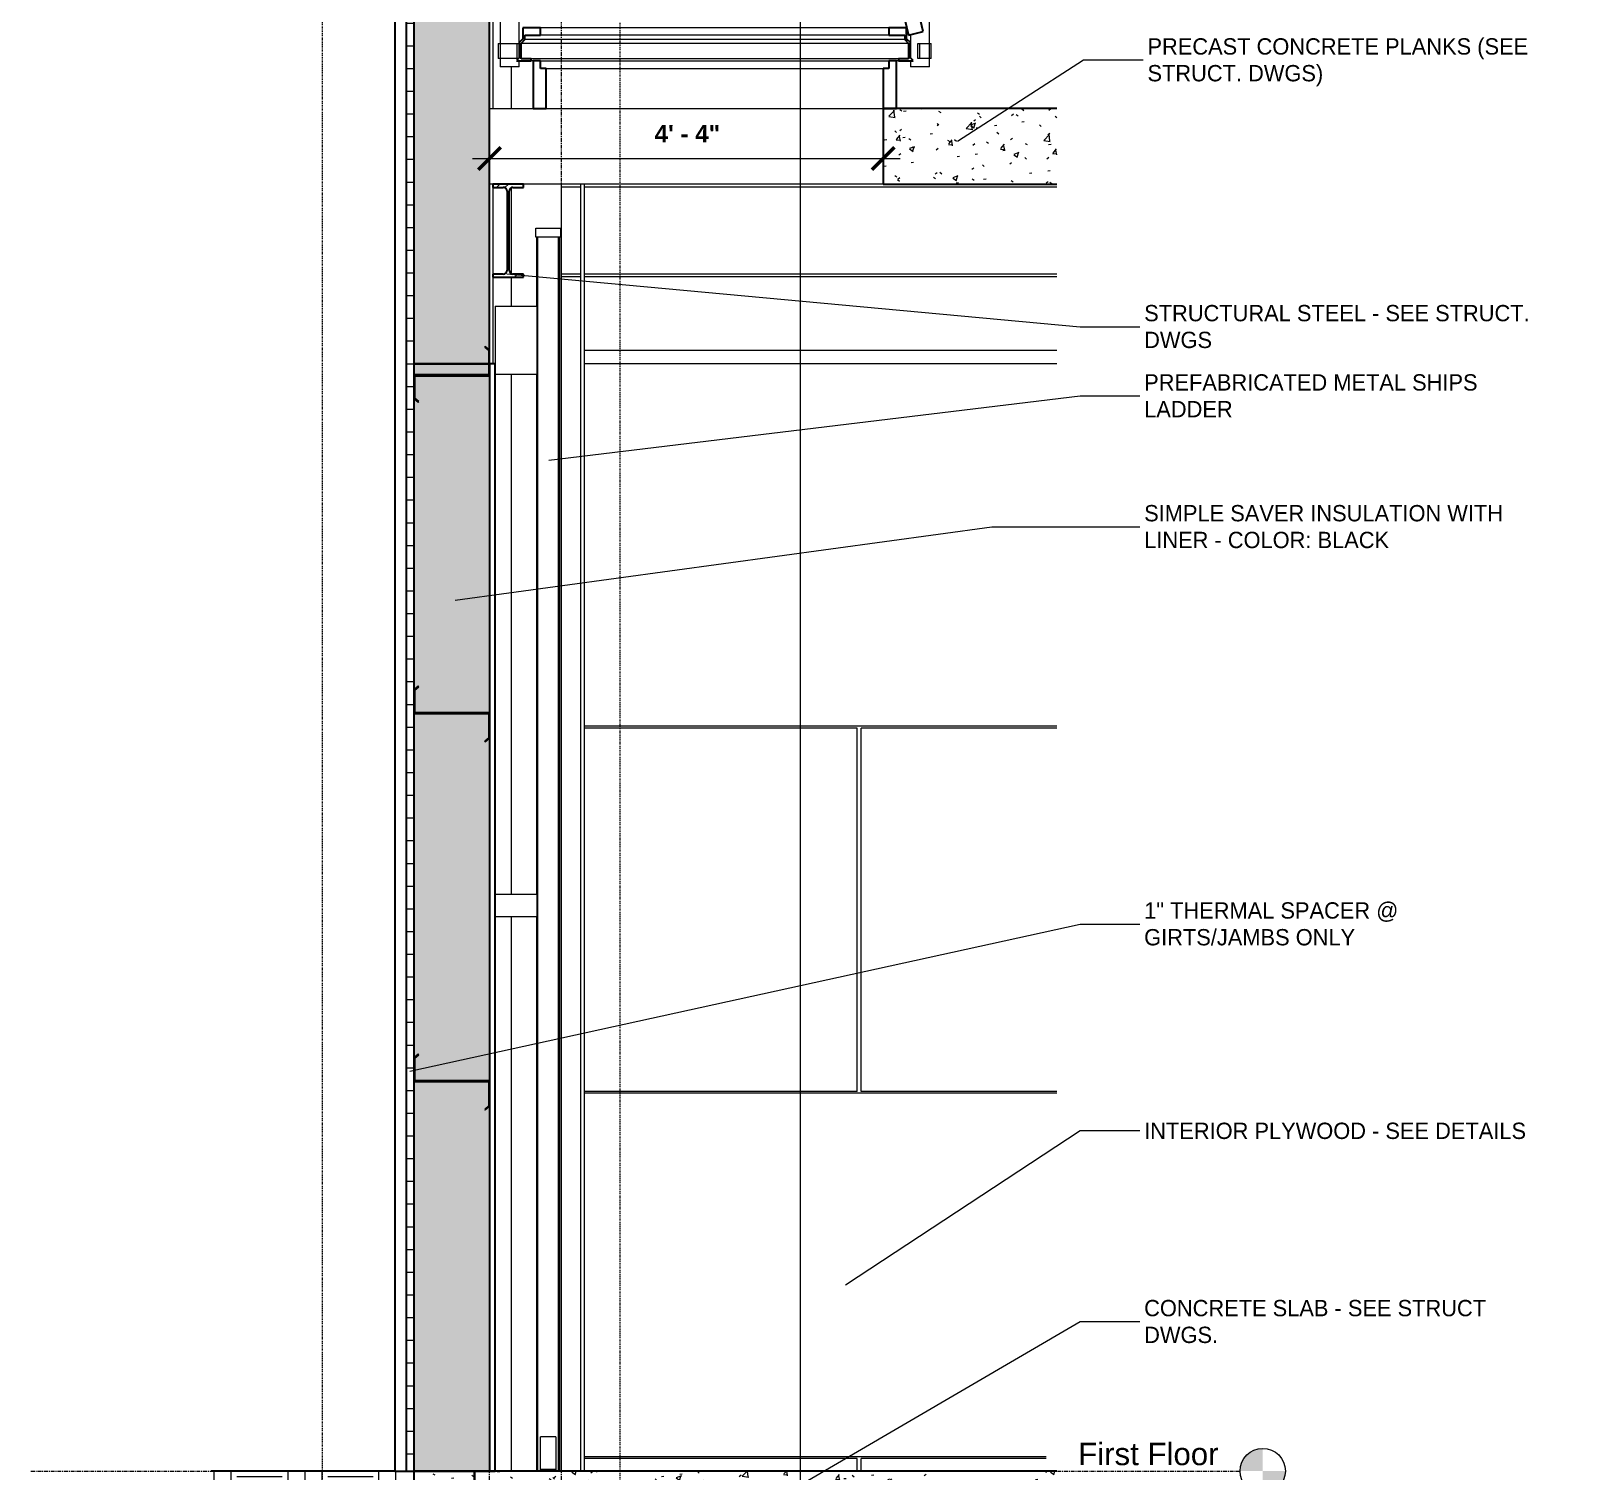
# Model space of a CAD drawing. Header units: inches. Extents: x 22688 to 23652, y -99 to 513.
# Drawn here: x 23446.7 to 23651.1, y 0 to 190.2 of the extents above; entities that cross this region are included whole.
import ezdxf

# ---------------------------------------------------------------- set-up
doc = ezdxf.new("R2010")
doc.units = ezdxf.units.IN
doc.header["$MEASUREMENT"] = 0
doc.linetypes.add('Dash Dot 3_16_', pattern=[0.3125, 0.1875, -0.0625, 0, -0.0625])
doc.linetypes.add('Grid Line 1_2_', pattern=[0.875, 0.5, -0.125, 0.125, -0.125])
for name, color, linetype, lineweight in [('A-ANNO-DIMS', 211, 'Continuous', 9), ('A-ANNO-DIMS-24', 211, 'Continuous', 9), ('A-ANNO-IDEN', 131, 'Continuous', 9), ('A-ANNO-SYMB', 150, 'Continuous', 9), ('A-FLOR', 192, 'Continuous', 30), ('A-FLOR-LEVL', 51, 'Continuous', 9), ('A-FLOR-MCUT', 51, 'Continuous', 18), ('A-FLOR-PATT', 8, 'Continuous', 70), ('A-GLAZ', 151, 'Continuous', 30), ('A-ROOF', 132, 'Continuous', 30), ('A-ROOF-PATT', 132, 'Continuous', 70), ('A-WALL', 113, 'Continuous', 30), ('A-WALL-PATT', 111, 'Continuous', 30), ('C-TOPO', 7, 'Continuous', 30), ('E-POWR-CNDT', 130, 'Continuous', 30), ('G-ANNO-SYMB', 111, 'Continuous', 9), ('L-SITE-WALL', 31, 'Continuous', 30), ('Q-SPCQ', 91, 'Continuous', 30), ('S-BEAM', 12, 'Continuous', 30), ('S-COLS', 52, 'Continuous', 30), ('S-FNDN', 32, 'Continuous', 30), ('S-GRID', 1, 'Continuous', 9)]:
    doc.layers.add(name, color=color, linetype=linetype, lineweight=lineweight)
doc.styles.add('Arial', font='arial.ttf', dxfattribs={"height": 2.950599})
doc.styles.add('Arial_B', font='arialbd.ttf', dxfattribs={"height": 2.283201})
doc.styles.add('Century Gothic', font='GOTHIC.TTF', dxfattribs={"height": 2.155668})
doc.dimstyles.new('OD_Dimension_-_1_16__Tol_', dxfattribs={"dimscale": 12, "dimtxt": 2.25, "dimasz": 0.25, "dimexe": 0.1875, "dimexo": 0.125, "dimgap": 0.125, "dimtad": 1, "dimdec": 4, "dimrnd": 0.0625, "dimzin": 1, "dimdsep": 46, "dimlunit": 4, "dimtxsty": 'Arial_B', "dimblk1": 'OBLIQUE', "dimblk2": 'OBLIQUE', "dimsah": 1, "dimcen": 0.09, "dimdle": 0.1875, "dimazin": 0, "dimtfac": 1, "dimtdec": 4, "dimtix": 1, "dimtmove": 0, "dimatfit": 3, "dimfxl": 1, "dimtvp": 1, "dimtfill": 1, "dimfrac": 2, "dimtolj": 1, "dimtzin": 0, "dimlwd": 13, "dimlwe": 13, "dimarcsym": 2})
pattern_1 = [(50, (22063.858, 65.275), (6.885997, -0.602097), [0.72, -7.92]), (355, (22063.858, 65.275), (-1.331756, 7.220547), [0.576, -6.336]), (100.451, (22064.432, 65.225), (5.55363, 6.61819), [0.612, -6.731]), (46.184, (22063.858, 67.195), (10.24564, -1.588925), [1.08, -11.88]), (96.636, (22064.712, 67.063), (8.97244, 9.35152), [0.918, -10.096]), (351.184, (22063.858, 67.195), (8.9732, 9.35123), [0.864, -9.504]), (21, (22064.818, 66.715), (5.730726, -3.865003), [0.72, -7.92]), (326, (22064.818, 66.715), (2.33581, 6.96088), [0.576, -6.336]), (71.451, (22065.296, 66.393), (8.065876, 3.095948), [0.612, -6.731]), (37.5, (22063.858, 65.275), (0.116866, 3.1954784), [0.317, -5.942, 0.317, -6.115, -6.36]), (37.5, (22063.858, 65.275), (0.116866, 3.1954784), [-12.691, 0.317, -6.043]), (7.5, (22063.858, 65.275), (2.52543, 3.786025), [0.317, -3.35, 0.317, -5.798, -2.424]), (7.5, (22063.858, 65.275), (2.52543, 3.786025), [-9.782, 0.317, -2.107]), (327.5, (22061.717, 65.275), (5.1243685, -0.2161763), [0.317, -2.083, 0.317, -7.171, -9.936]), (327.5, (22061.717, 65.275), (5.1243685, -0.2161763), [-9.888, 0.317, -9.619]), (317.5, (22060.757, 65.275), (5.598326, 0.96141), [0.317, -2.803, 0.317, -4.656, -7.056]), (317.5, (22060.757, 65.275), (5.598326, 0.96141), [-8.093, 0.317, -6.739])]
pattern_2 = [(0, (22063.858, 65.275), (0, 3), []), (90, (22063.858, 65.275), (-3, 2e-16), [])]
pattern_3 = [(161.57, (22063.978, 65.395), (-0.960383694, -0.00039918), [0, -6.83, 0.758, 0]), (18.43, (22063.738, 65.395), (-0.960383694, 0.00039918), [0, -6.83, 0.758, 0]), (108.43, (22063.978, 65.395), (0.47951018, -2.4005264), [2.276, -5.312]), (71.57, (22063.738, 65.395), (0.47951018, 2.4005264), [2.276, -5.312])]
pattern_4 = [(45, (22063.858, 65.275), (-2.375879, 2.375879), []), (45, (22063.858, 68.875), (-2.375879, 2.375879), [])]

# ---------------------------------------------------------------- blocks, each defined once
blk = doc.blocks.new('Struct_Xcel_Sports Complex_rvt-4-Wall Section - Fieldhouse - North Wall _ Mezzanine')
at = {"layer": 'A-FLOR-PATT', "lineweight": 9}
h = blk.add_hatch(dxfattribs=at)
h.set_pattern_fill('FP_28', color=253, style=0, pattern_type=2)
h.set_pattern_definition(pattern_1)
h.paths.add_polyline_path([(21139.42, -6), (21209.26, -6), (21209.26, 0), (21132.3, 0), (21132.3, -6)], flags=0)
at = {"layer": 'A-WALL-PATT', "lineweight": 9}
h = blk.add_hatch(dxfattribs=at)
h.set_pattern_fill('FP_28', color=253, style=0, pattern_type=2)
h.set_pattern_definition(pattern_1)
h.paths.add_polyline_path([(21132.3, -36), (21132.3, 0), (21124.3, 0), (21124.3, -36)], flags=0)
at = {"layer": 'S-FNDN', "lineweight": 9}
h = blk.add_hatch(dxfattribs=at)
h.set_pattern_fill('FP_28', color=253, style=0, pattern_type=2)
h.set_pattern_definition(pattern_1)
h.paths.add_polyline_path([(21153.39, -60), (21198.05, -60), (21198.05, -36), (21097.52, -36), (21097.52, -60)], flags=0)
at = {"layer": 'A-FLOR', "color": 7}
for p, q in [((21209.26, 0), (21132.3, 0)), ((21132.3, -6), (21209.26, -6))]:
    blk.add_line(p, q, dxfattribs=at)
at = {"layer": 'A-FLOR-MCUT', "color": 7, "lineweight": 30}
blk.add_line((21132.3, 0), (21132.3, -6), dxfattribs=at)
at = {"layer": 'A-WALL', "color": 7}
blk.add_line((21132.3, -6), (21132.3, 0), dxfattribs=at)
at = {"layer": 'L-SITE-WALL', "color": 7}
for p, q in [((21132.3, 0), (21124.3, 0)), ((21124.3, 0), (21124.3, -36)), ((21132.3, -36), (21132.3, -6)), ((21124.3, -36), (21132.3, -36))]:
    blk.add_line(p, q, dxfattribs=at)
at = {"layer": 'S-FNDN', "color": 7}
for p, q in [((21198.05, -36), (21097.52, -36)), ((21198.05, -60), (21198.05, -36)), ((21097.52, -60), (21198.05, -60))]:
    blk.add_line(p, q, dxfattribs=at)
blk = doc.blocks.new('W-Wide Flange - W12X26-1530486-Wall Section - Fieldhouse - North Wall _ Mezzanine')
at = {"layer": 'S-BEAM', "color": 8, "lineweight": 18}
for p, q in [((21143.79, 169.62), (21146.37, 169.62)), ((21146.8, 169.62), (21209.26, 169.62)), ((21134.74, 158.16), (21136.29, 158.16)), ((21143.79, 158.16), (21146.37, 158.16)), ((21143.79, 157.78), (21146.37, 157.78)), ((21146.8, 158.16), (21209.26, 158.16)), ((21146.8, 157.78), (21209.26, 157.78))]:
    blk.add_line(p, q, dxfattribs=at)
blk = doc.blocks.new('Girt_Z - 10_D-1223970-Wall Section - Fieldhouse - North Wall _ Mezzanine')
at = {"layer": 'S-BEAM', "color": 8, "lineweight": 18}
blk.add_line((21146.8, 148.06), (21209.26, 148.06), dxfattribs=at)
blk = doc.blocks.new('Girt_Z - 10_D-1732579-Wall Section - Fieldhouse - North Wall _ Mezzanine')
at = {"layer": 'S-BEAM', "color": 7}
for p, q in [((21124.88, 103.68), (21124.3, 103.2)), ((21124.3, 103.2), (21124.3, 100.26)), ((21124.41, 103.14), (21124.95, 103.59)), ((21124.41, 100.25), (21124.41, 103.14)), ((21124.95, 103.59), (21124.88, 103.68)), ((21134.3, 100.18), (21124.49, 100.18)), ((21134.3, 96.8), (21134.3, 100.18)), ((21124.49, 100.07), (21134.12, 100.07)), ((21134.19, 100), (21134.19, 96.86)), ((21134.19, 96.86), (21133.66, 96.41)), ((21133.66, 96.41), (21133.73, 96.32)), ((21133.73, 96.32), (21134.3, 96.8))]:
    blk.add_line(p, q, dxfattribs=at)
for centre, radius, start, end in [((21124.49, 100.26), 0.188, 180, 270), ((21124.49, 100.26), 0.0782, 182.1227, 270), ((21134.12, 99.99), 0.0782, 3.0424, 90)]:
    blk.add_arc(centre, radius, start, end, dxfattribs=at)
blk = doc.blocks.new('Girt_Z - 10_D-1501717-Wall Section - Fieldhouse - North Wall _ Mezzanine')
at = {"layer": 'S-BEAM', "color": 7}
for p, q in [((21124.88, 55.05), (21124.3, 54.57)), ((21124.3, 54.57), (21124.3, 51.63)), ((21124.41, 54.52), (21124.95, 54.97)), ((21124.41, 51.63), (21124.41, 54.52)), ((21124.95, 54.97), (21124.88, 55.05)), ((21134.3, 51.55), (21124.49, 51.55)), ((21124.49, 51.45), (21134.12, 51.45)), ((21134.19, 51.37), (21134.19, 48.23)), ((21134.3, 48.18), (21134.3, 51.55)), ((21134.19, 48.23), (21133.66, 47.78)), ((21133.66, 47.78), (21133.73, 47.7)), ((21133.73, 47.7), (21134.3, 48.18))]:
    blk.add_line(p, q, dxfattribs=at)
for centre, radius, start, end in [((21124.49, 51.63), 0.188, 180, 270), ((21124.49, 51.63), 0.0782, 182.1227, 270), ((21134.12, 51.37), 0.0782, 3.0424, 90)]:
    blk.add_arc(centre, radius, start, end, dxfattribs=at)
blk = doc.blocks.new('lad500 - Standard-1624177-Wall Section - Fieldhouse - North Wall _ Mezzanine')
at = {"layer": 'Q-SPCQ', "color": 8, "lineweight": 18}
for p, q in [((21140.43, 164.19), (21143.68, 164.19)), ((21140.43, 163), (21140.43, 164.19)), ((21143.68, 164.19), (21143.68, 163)), ((21143.68, 163), (21140.43, 163)), ((21140.55, 153.87), (21140.55, 163)), ((21140.68, 0), (21140.68, 163)), ((21143.43, 0), (21143.43, 163)), ((21143.55, 163), (21143.55, 0)), ((21135.05, 153.87), (21140.55, 153.87)), ((21135.05, 153.87), (21135.05, 146.25)), ((21140.55, 153.87), (21140.55, 144.87)), ((21140.55, 144.87), (21135.05, 144.87)), ((21140.55, 76.19), (21140.55, 144.87)), ((21135.05, 76.19), (21140.55, 76.19)), ((21140.55, 76.19), (21140.55, 73.19)), ((21140.55, 73.19), (21135.05, 73.19)), ((21140.55, 0), (21140.55, 73.19)), ((21141.05, 0.31), (21141.05, 4.5)), ((21143.05, 4.5), (21141.05, 4.5)), ((21143.05, 4.5), (21143.05, 0.31)), ((21141.05, 0.19), (21141.05, 0.31)), ((21141.05, 0), (21141.05, 0.19)), ((21143.05, 0.19), (21141.05, 0.19)), ((21143.05, 0.31), (21143.05, 0.19)), ((21143.05, 0.19), (21143.05, 0))]:
    blk.add_line(p, q, dxfattribs=at)
blk = doc.blocks.new('RoofHatch_RHSR-FB_1_10228_SafetyRailSource - RoofHatch_RHSR-FB_1_10228_SafetyRailSource-1630512-Wall Section - Fieldhouse - North Wall _ Mezzanine')
at = {"layer": 'A-GLAZ', "color": 8, "lineweight": 18}
for p, q in [((21135.7, 237), (21135.7, 185.5)), ((21138.2, 237), (21135.7, 237)), ((21138.2, 188.59), (21138.2, 237)), ((21189.91, 237), (21189.91, 197.35)), ((21189.91, 237), (21192.41, 237)), ((21192.41, 185.5), (21192.41, 237)), ((21187.05, 190.66), (21141.05, 190.66)), ((21135.45, 188.59), (21135.45, 186.59)), ((21135.45, 188.59), (21135.81, 188.59)), ((21135.81, 188.59), (21137.96, 188.59)), ((21137.96, 188.59), (21138.21, 188.59)), ((21137.96, 186.59), (21137.96, 188.59)), ((21189.65, 188.59), (21138.46, 188.59)), ((21189.15, 189.09), (21138.96, 189.09)), ((21187.05, 189.66), (21141.05, 189.66)), ((21189.91, 189.75), (21189.91, 186.69)), ((21190.9, 188.59), (21191.15, 188.59)), ((21190.9, 186.59), (21190.9, 188.59)), ((21191.15, 188.59), (21192.3, 188.59)), ((21191.15, 186.59), (21191.15, 188.59)), ((21192.3, 188.59), (21192.65, 188.59)), ((21192.66, 186.59), (21192.66, 188.59)), ((21135.81, 186.59), (21135.45, 186.59)), ((21137.96, 186.59), (21135.81, 186.59)), ((21138.1, 186.59), (21137.96, 186.59)), ((21138.2, 185.5), (21138.2, 186.29)), ((21189.65, 186.56), (21138.46, 186.56)), ((21188.31, 186.54), (21139.8, 186.54)), ((21140.05, 186.29), (21139.8, 186.29)), ((21141.05, 186.29), (21187.05, 186.29)), ((21188.31, 186.29), (21188.05, 186.29)), ((21189.91, 186.29), (21189.91, 185.5)), ((21191.15, 186.59), (21190.9, 186.59)), ((21192.3, 186.59), (21191.15, 186.59)), ((21192.65, 186.59), (21192.3, 186.59)), ((21138.2, 185.5), (21135.7, 185.5)), ((21141.8, 185.29), (21186.3, 185.29)), ((21192.41, 185.5), (21189.91, 185.5)), ((21141.8, 180), (21186.3, 180))]:
    blk.add_line(p, q, dxfattribs=at)
at = {"layer": 'A-GLAZ', "color": 7}
for p, q in [((21181.89, 232.03), (21179.95, 231.58)), ((21179.95, 231.58), (21189.63, 189.69)), ((21191.57, 190.14), (21181.89, 232.03)), ((21141.05, 190.66), (21138.71, 190.66)), ((21138.71, 190.66), (21138.71, 189.2)), ((21141.05, 189.66), (21141.05, 190.66)), ((21189.4, 190.66), (21187.05, 190.66)), ((21187.05, 190.66), (21187.05, 189.66)), ((21189.4, 189.2), (21189.4, 190.66)), ((21189.63, 189.69), (21191.57, 190.14)), ((21138.71, 189.2), (21138.21, 188.7)), ((21138.21, 188.7), (21138.21, 186.7)), ((21138.46, 188.59), (21138.96, 189.09)), ((21138.46, 186.56), (21138.46, 188.59)), ((21138.96, 189.09), (21138.96, 189.66)), ((21138.96, 189.66), (21141.05, 189.66)), ((21187.05, 189.66), (21189.15, 189.66)), ((21189.15, 189.66), (21189.15, 189.09)), ((21189.15, 189.09), (21189.65, 188.59)), ((21189.9, 188.7), (21189.4, 189.2)), ((21189.65, 188.59), (21189.65, 186.56)), ((21189.9, 186.7), (21189.9, 188.7)), ((21138.21, 186.7), (21137.86, 186.35)), ((21137.86, 186.35), (21137.92, 186.29)), ((21137.92, 186.29), (21139.8, 186.29)), ((21138.48, 186.54), (21138.46, 186.56)), ((21139.8, 186.54), (21138.48, 186.54)), ((21139.8, 186.29), (21139.8, 186.54)), ((21140.05, 186.29), (21140.05, 180)), ((21141.05, 186.29), (21140.05, 186.29)), ((21141.05, 185.29), (21141.05, 186.29)), ((21188.05, 186.29), (21187.05, 186.29)), ((21187.05, 186.29), (21187.05, 185.29)), ((21188.05, 180), (21188.05, 186.29)), ((21189.63, 186.54), (21188.31, 186.54)), ((21188.31, 186.54), (21188.31, 186.29)), ((21188.31, 186.29), (21190.19, 186.29)), ((21189.65, 186.56), (21189.63, 186.54)), ((21190.25, 186.35), (21189.9, 186.7)), ((21190.19, 186.29), (21190.25, 186.35)), ((21141.8, 185.29), (21141.05, 185.29)), ((21141.8, 180), (21141.8, 185.29)), ((21187.05, 185.29), (21186.3, 185.29)), ((21186.3, 185.29), (21186.3, 180)), ((21140.05, 180), (21141.8, 180)), ((21186.3, 180), (21188.05, 180))]:
    blk.add_line(p, q, dxfattribs=at)
at = {"layer": 'A-GLAZ', "color": 8, "lineweight": 18}
for radius, start, end in [(200.95, 262.587, 277.3971), (201.7, 262.6147, 277.3695)]:
    blk.add_arc((21164.08, 434.14), radius, start, end, dxfattribs=at)
blk = doc.blocks.new('W-Wide Flange - W12X22-1624375-Wall Section - Fieldhouse - North Wall _ Mezzanine')
at = {"layer": 'S-BEAM', "lineweight": 9}
h = blk.add_hatch(dxfattribs=at)
h.set_pattern_fill('FP_24', color=253, style=0, pattern_type=2)
h.set_pattern_definition(pattern_4)
h.paths.add_polyline_path([(21134.74, 157.7), (21138.77, 157.7), (21138.77, 158.12), (21137.39, 158.12), (21137.2, 158.16), (21137.03, 158.28), (21136.92, 158.44), (21136.88, 158.64), (21136.88, 169.06), (21136.92, 169.26), (21137.03, 169.42), (21137.2, 169.54), (21137.39, 169.57), (21138.77, 169.57), (21138.77, 170), (21134.74, 170), (21134.74, 169.57), (21136.11, 169.57), (21136.31, 169.54), (21136.47, 169.42), (21136.58, 169.26), (21136.62, 169.06), (21136.62, 158.64), (21136.58, 158.44), (21136.47, 158.28), (21136.31, 158.16), (21136.11, 158.12), (21134.74, 158.12)], flags=0)
at = {"layer": 'S-BEAM', "color": 7}
for p, q in [((21138.77, 170), (21134.74, 170)), ((21134.74, 170), (21134.74, 169.57)), ((21138.77, 169.57), (21138.77, 170)), ((21134.74, 169.57), (21136.11, 169.57)), ((21136.62, 169.06), (21136.62, 158.64)), ((21136.88, 158.64), (21136.88, 169.06)), ((21137.39, 169.57), (21138.77, 169.57)), ((21136.11, 158.12), (21134.74, 158.12)), ((21134.74, 158.12), (21134.74, 157.7)), ((21134.74, 157.7), (21138.77, 157.7)), ((21138.77, 158.12), (21137.39, 158.12)), ((21138.77, 157.7), (21138.77, 158.12))]:
    blk.add_line(p, q, dxfattribs=at)
for centre, start, end in [((21136.11, 169.06), 0, 90), ((21137.39, 169.06), 90, 180), ((21136.11, 158.64), 270, 0), ((21137.39, 158.64), 180, 270)]:
    blk.add_arc(centre, 0.513, start, end, dxfattribs=at)
blk = doc.blocks.new('Girt_Z - 10_D-1987919-Wall Section - Fieldhouse - North Wall _ Mezzanine')
at = {"layer": 'S-BEAM', "lineweight": 9}
h = blk.add_hatch(dxfattribs=at)
h.set_pattern_fill('FP_24', color=253, style=0, pattern_type=2)
h.set_pattern_definition(pattern_4)
h.paths.add_polyline_path([(21124.88, 141.19), (21124.95, 141.27), (21124.41, 141.72), (21124.41, 144.61), (21124.44, 144.67), (21124.49, 144.69), (21134.3, 144.69), (21134.3, 148.06), (21133.73, 148.54), (21133.66, 148.46), (21134.19, 148.01), (21134.19, 144.87), (21134.17, 144.82), (21134.12, 144.8), (21124.49, 144.8), (21124.36, 144.74), (21124.3, 144.61), (21124.3, 141.67)], flags=0)
at = {"layer": 'S-BEAM', "color": 7}
for p, q in [((21133.73, 148.54), (21133.66, 148.46)), ((21133.66, 148.46), (21134.19, 148.01)), ((21134.3, 148.06), (21133.73, 148.54)), ((21134.19, 148.01), (21134.19, 144.87)), ((21134.3, 144.69), (21134.3, 148.06)), ((21124.3, 144.61), (21124.3, 141.67)), ((21124.41, 141.72), (21124.41, 144.61)), ((21134.12, 144.8), (21124.49, 144.8)), ((21124.49, 144.69), (21134.3, 144.69)), ((21124.3, 141.67), (21124.88, 141.19)), ((21124.95, 141.27), (21124.41, 141.72)), ((21124.88, 141.19), (21124.95, 141.27))]:
    blk.add_line(p, q, dxfattribs=at)
for centre, radius, start, end in [((21124.49, 144.61), 0.188, 90, 180), ((21124.49, 144.61), 0.0782, 90, 177.8773), ((21134.12, 144.88), 0.0782, 270, 356.9576)]:
    blk.add_arc(centre, radius, start, end, dxfattribs=at)
blk = doc.blocks.new('Level - Level Head - Circle-15001-Wall Section - Fieldhouse - North Wall _ Mezzanine')
at = {"layer": 'A-FLOR-LEVL'}
h = blk.add_hatch(color=256, dxfattribs=at)
edge = h.paths.add_edge_path(flags=0)
edge.add_line((21236.45, 0), (21233.45, 0))
edge.add_arc((21236.45, 0), 3, 90, 180, ccw=False)
edge.add_line((21236.45, 3), (21236.45, 0))
h = blk.add_hatch(color=256, dxfattribs=at)
edge = h.paths.add_edge_path(flags=0)
edge.add_line((21236.45, -3), (21236.45, 0))
edge.add_line((21236.45, 0), (21239.45, 0))
edge.add_arc((21236.45, 0), 3, 270, 360, ccw=False)
blk.add_circle((21236.45, 0), 3, dxfattribs=at)
blk = doc.blocks.new('DIMBLOCK2-Wall Section - Fieldhouse - North Wall _ Mezzanine')
at = {"layer": 'A-ANNO-DIMS-24', "lineweight": 50}
for p, q in [((23507.24, 173.37), (23508.74, 174.87)), ((23559.24, 173.37), (23560.74, 174.87)), ((23507.24, 173.37), (23505.74, 171.87)), ((23559.24, 173.37), (23557.74, 171.87))]:
    blk.add_line(p, q, dxfattribs=at)
at = {"layer": 'A-ANNO-DIMS-24', "lineweight": 13}
for p, q in [((23507.24, 173.99), (23507.24, 171.12)), ((23507.24, 173.37), (23507.24, 173.99)), ((23559.24, 173.99), (23559.24, 171.12)), ((23559.24, 173.37), (23559.24, 173.99)), ((23504.99, 173.37), (23561.49, 173.37))]:
    blk.add_line(p, q, dxfattribs=at)
at = {"layer": 'A-ANNO-DIMS-24', "color": 0, "lineweight": 13, "insert": (23529.05, 177.8), "char_height": 2.283, "width": 10.0714, "attachment_point": 1, "line_spacing_factor": 0.938532, "style": 'Arial_B', "bg_fill": 3, "box_fill_scale": 1.25, "bg_fill_color": 0, "bg_fill_transparency": 0}
blk.add_mtext('4\' - 4"', dxfattribs=at)
blk = doc.blocks.new('_Oblique')
at = {"color": 0, "linetype": 'ByBlock', "lineweight": -2}
blk.add_line((-0.5, -0.5), (0.5, 0.5), dxfattribs=at)

msp = doc.modelspace()

# ---------------------------------------------------------------- hatches: boundary and pattern name
at = {"layer": 'A-ROOF-PATT', "lineweight": 9}
h = msp.add_hatch(dxfattribs=at)
h.set_pattern_fill('FP_28', color=253, style=0, pattern_type=2)
h.set_pattern_definition(pattern_1)
h.paths.add_polyline_path([(23582.20299, 170), (23582.20299, 180), (23559.24474, 180), (23559.24474, 170)], flags=0)
at = {"layer": 'A-WALL-PATT', "lineweight": 9}
h = msp.add_hatch(dxfattribs=at)
h.set_pattern_fill('FP_26', color=253, style=0, pattern_type=2)
h.set_pattern_definition(pattern_2)
h.paths.add_polyline_path([(23497.24474, 146.25), (23497.24474, 335), (23496.24474, 335), (23496.24474, 146.25)], flags=0)
h = msp.add_hatch(dxfattribs=at)
h.set_pattern_fill('FP_25', color=253, style=0, pattern_type=2)
h.set_pattern_definition(pattern_3)
h.paths.add_polyline_path([(23498.39949, 146.25), (23507.24474, 146.25), (23507.24474, 335), (23497.24474, 335), (23497.24474, 146.25)], flags=0)
h = msp.add_hatch(dxfattribs=at)
h.set_pattern_fill('FP_26', color=253, style=0, pattern_type=2)
h.set_pattern_definition(pattern_2)
h.paths.add_polyline_path([(23497.24474, 0), (23497.24474, 146.25), (23496.24474, 146.25), (23496.24474, 0)], flags=0)
h = msp.add_hatch(dxfattribs=at)
h.set_pattern_fill('FP_25', color=253, style=0, pattern_type=2)
h.set_pattern_definition(pattern_3)
h.paths.add_polyline_path([(23498.39949, 0), (23507.24474, 0), (23507.24474, 146.25), (23497.24474, 146.25), (23497.24474, 0)], flags=0)
h = msp.add_hatch(dxfattribs=at)
h.set_pattern_fill('FP_27', color=43, style=0, pattern_type=2)
h.set_pattern_definition([(90, (22011.68, -722), (-193, -193), [48, -145]), (180, (22011.68, -722), (-2e-14, -193), [96, -97]), (270, (21915.68, -674), (-193, -193), [48, -145]), (180, (22011.68, -674), (-2e-14, -193), [96, -97]), (270, (21915.18, -674), (-193, -193), [48, -145]), (180, (21915.18, -674), (-2e-14, -193), [96, -97]), (90, (21819.18, -722), (-193, -193), [48, -145]), (180, (21915.18, -722), (-2e-14, -193), [96, -97]), (90, (21963.93, -673.75), (-193, -193), [48, -145]), (180, (22012.05, -673.75), (-2e-14, -193), [48.125, -144.875]), (180, (22012.05, -625.75), (-2e-14, -193), [48.125, -144.875]), (90, (21867.43, -673.75), (-193, -193), [48, -145]), (180, (21963.43, -673.75), (-2e-14, -193), [96, -97]), (270, (21963.43, -625.75), (-193, -193), [48, -145]), (180, (21963.43, -625.75), (-2e-14, -193), [96, -97]), (180, (21866.93, -673.75), (-2e-14, -193), [48, -145]), (270, (21866.93, -625.75), (-193, -193), [48, -145]), (180, (21866.93, -625.75), (-2e-14, -193), [48, -145]), (90, (22011.68, -625.5), (-193, -193), [48, -145]), (180, (22011.68, -625.5), (-2e-14, -193), [96, -97]), (270, (21915.68, -577.5), (-193, -193), [48, -145]), (180, (22011.68, -577.5), (-2e-14, -193), [96, -97]), (270, (21915.18, -577.5), (-193, -193), [48, -145]), (180, (21915.18, -577.5), (-2e-14, -193), [96, -97]), (90, (21819.18, -625.5), (-193, -193), [48, -145]), (180, (21915.18, -625.5), (-2e-14, -193), [96, -97]), (90, (21963.93, -577.25), (-193, -193), [48, -145]), (180, (22012.05, -577.25), (-2e-14, -193), [48.125, -144.875]), (180, (22012.05, -529.25), (-2e-14, -193), [48.125, -144.875]), (90, (21867.43, -577.25), (-193, -193), [48, -145]), (180, (21963.43, -577.25), (-2e-14, -193), [96, -97]), (270, (21963.43, -529.25), (-193, -193), [48, -145]), (180, (21963.43, -529.25), (-2e-14, -193), [96, -97]), (180, (21866.93, -577.25), (-2e-14, -193), [48, -145]), (270, (21866.93, -529.25), (-193, -193), [48, -145]), (180, (21866.93, -529.25), (-2e-14, -193), [48, -145])])
h.paths.add_polyline_path([(23519.74474, 0), (23582.20299, 0), (23582.20299, 146.25), (23519.74474, 146.25), (23519.74474, 7.54119)], flags=0)
at = {"layer": 'C-TOPO', "lineweight": 9}
h = msp.add_hatch(dxfattribs=at)
h.set_pattern_fill('FP_23', color=253, style=0, pattern_type=2)
h.set_pattern_definition([(0, (22063.858, 65.275), (6, 6), [6, -6]), (0, (22063.858, 67.525), (6, 6), [6, -6]), (0, (22063.858, 69.775), (6, 6), [6, -6]), (90, (22064.608, 70.525), (-6, 6), [6, -6]), (90, (22066.858, 70.525), (-6, 6), [6, -6]), (90, (22069.108, 70.525), (-6, 6), [6, -6])])
h.paths.add_polyline_path([(23470.46499, -61.61031), (23505.24474, -61.61031), (23505.24474, -60), (23470.46499, -60)], flags=0)
h.paths.add_polyline_path([(23495.24474, -36), (23495.24474, 0), (23470.46499, 0), (23470.46499, -36), (23492.59197, -36)], flags=0)

# ---------------------------------------------------------------- linework, layer by layer
at = {"layer": 'A-ANNO-IDEN', "color": 153}
for p, q in [((23569.04718, 175.69315), (23585.73059, 186.39843)), ((23585.73059, 186.39843), (23594.163, 186.39843)), ((23509.52314, 158.15541), (23585.29309, 151.16709)), ((23585.29309, 151.16709), (23593.7255, 151.16709)), ((23515.08325, 133.54108), (23585.29309, 142.0161)), ((23585.29309, 142.0161), (23593.7255, 142.0161)), ((23502.71199, 115.04027), (23573.59034, 124.73945)), ((23573.59034, 124.73945), (23593.7255, 124.73945)), ((23496.70908, 52.84427), (23585.29309, 72.26228)), ((23585.29309, 72.26228), (23593.7255, 72.26228)), ((23554.27092, 24.59908), (23585.29309, 44.97309)), ((23585.29309, 44.97309), (23593.7255, 44.97309)), ((23585.29309, 19.73567), (23593.7255, 19.73567))]:
    msp.add_line(p, q, dxfattribs=at)
at = {"layer": 'A-ANNO-SYMB', "linetype": 'Dash Dot 3_16_'}
msp.add_line((23485.14408, 406.20436), (23485.14408, -5.32515), dxfattribs=at)
at = {"layer": 'A-ROOF', "color": 8, "lineweight": 18}
for p, q in [((23507.24474, 180), (23512.99474, 180)), ((23514.74474, 180), (23559.24474, 180)), ((23507.67834, 170), (23507.24474, 170)), ((23559.24474, 170), (23511.70834, 170))]:
    msp.add_line(p, q, dxfattribs=at)
at = {"layer": 'A-ROOF', "color": 7}
for p, q in [((23582.20299, 180), (23559.24474, 180)), ((23559.24474, 180), (23559.24474, 170)), ((23559.24474, 170), (23582.20299, 170))]:
    msp.add_line(p, q, dxfattribs=at)
at = {"layer": 'A-WALL', "color": 7}
for p, q in [((23494.74474, 335), (23494.74474, 146.25)), ((23496.24474, 335), (23496.24474, 146.25)), ((23497.24474, 335), (23497.24474, 146.25)), ((23507.24474, 146.25), (23507.24474, 335)), ((23494.74474, 146.25), (23494.74474, 0)), ((23496.24474, 146.25), (23496.24474, 0)), ((23497.24474, 146.25), (23507.24474, 146.25)), ((23507.99474, 146.25), (23497.24474, 146.25)), ((23497.24474, 146.25), (23497.24474, 0)), ((23507.24474, 146.25), (23507.24474, 0)), ((23507.99474, 0), (23507.99474, 146.25)), ((23494.74474, 0), (23507.99474, 0))]:
    msp.add_line(p, q, dxfattribs=at)
at = {"layer": 'A-WALL', "color": 8, "lineweight": 18}
msp.add_line((23582.20299, 146.25), (23519.74474, 146.25), dxfattribs=at)
at = {"layer": 'C-TOPO'}
for p, q in [((23487.44573, 0), (23470.46499, 0)), ((23494.74474, 0), (23487.44573, 0))]:
    msp.add_line(p, q, dxfattribs=at)
at = {"layer": 'C-TOPO', "color": 8, "lineweight": 18}
for p, q in [((23487.44584, 0), (23470.46499, 0)), ((23494.74474, 0), (23487.44584, 0))]:
    msp.add_line(p, q, dxfattribs=at)
at = {"layer": 'E-POWR-CNDT', "color": 8, "lineweight": 18}
for p, q in [((23510.10939, 185.5), (23510.10939, 180)), ((23516.73439, 0), (23516.73439, 170)), ((23510.10939, 169.51572), (23510.10939, 158.18428)), ((23510.10939, 157.7), (23510.10939, 153.875)), ((23510.10939, 144.875), (23510.10939, 76.1875)), ((23510.10939, 73.1875), (23510.10939, 0))]:
    msp.add_line(p, q, dxfattribs=at)
at = {"layer": 'G-ANNO-SYMB'}
msp.add_line((23548.2876, 410.26778), (23548.2876, -97.22682), dxfattribs=at)
at = {"layer": 'S-COLS', "color": 8, "lineweight": 18}
for p, q in [((23507.67834, 388.61523), (23507.67834, 180)), ((23519.31115, 0), (23519.31115, 170)), ((23519.74474, 170), (23519.74474, 0)), ((23507.67834, 169.575), (23507.67834, 158.125)), ((23507.67834, 157.7), (23507.67834, 146.25))]:
    msp.add_line(p, q, dxfattribs=at)
at = {"layer": 'S-GRID', "linetype": 'Grid Line 1_2_'}
for p, q in [((23497.24474, -63.2996), (23497.24474, 454.31847)), ((23507.24474, -63.2996), (23507.24474, 454.31847)), ((23516.74474, -63.2996), (23516.74474, 454.31847))]:
    msp.add_line(p, q, dxfattribs=at)

# ---------------------------------------------------------------- block references
at = {"layer": 'A-FLOR-LEVL'}
msp.add_blockref('Level - Level Head - Circle-15001-Wall Section - Fieldhouse - North Wall _ Mezzanine', (2372.94193, 0), dxfattribs=at)
at = {"layer": 'A-GLAZ', "color": 8, "lineweight": 18}
msp.add_blockref('RoofHatch_RHSR-FB_1_10228_SafetyRailSource - RoofHatch_RHSR-FB_1_10228_SafetyRailSource-1630512-Wall Section - Fieldhouse - North Wall _ Mezzanine', (2372.94193, 0), dxfattribs=at)
at = {"layer": 'Q-SPCQ', "color": 8, "lineweight": 18}
msp.add_blockref('lad500 - Standard-1624177-Wall Section - Fieldhouse - North Wall _ Mezzanine', (2372.94193, 0), dxfattribs=at)
at = {"layer": 'S-BEAM', "color": 8, "lineweight": 18}
for name in ['W-Wide Flange - W12X22-1624375-Wall Section - Fieldhouse - North Wall _ Mezzanine', 'W-Wide Flange - W12X26-1530486-Wall Section - Fieldhouse - North Wall _ Mezzanine', 'Girt_Z - 10_D-1987919-Wall Section - Fieldhouse - North Wall _ Mezzanine', 'Girt_Z - 10_D-1223970-Wall Section - Fieldhouse - North Wall _ Mezzanine', 'Girt_Z - 10_D-1732579-Wall Section - Fieldhouse - North Wall _ Mezzanine', 'Girt_Z - 10_D-1501717-Wall Section - Fieldhouse - North Wall _ Mezzanine']:
    msp.add_blockref(name, (2372.94193, 0), dxfattribs=at)

# ---------------------------------------------------------------- next in the draw order: texts
at = {"layer": 'A-ANNO-IDEN', "char_height": 2.1556677, "attachment_point": 1, "line_spacing_factor": 0.984117, "style": 'Century Gothic', "bg_fill": 3, "box_fill_scale": 1.25, "bg_fill_color": 0, "bg_fill_transparency": 0}
for s, insert, width in [('PRECAST CONCRETE PLANKS (SEE\\PSTRUCT. DWGS)', (23594.163, 189.26839), 56.349), ('STRUCTURAL STEEL - SEE STRUCT.\\PDWGS', (23593.7255, 154.03705), 53.109), ('PREFABRICATED METAL SHIPS\\PLADDER', (23593.7255, 144.88606), 48.897), ('SIMPLE SAVER INSULATION WITH\\PLINER - COLOR: BLACK', (23593.7255, 127.6094), 53.325), ('1" THERMAL SPACER @\\PGIRTS/JAMBS ONLY', (23593.7255, 75.13224), 38.016), ('INTERIOR PLYWOOD - SEE DETAILS', (23593.7255, 46.02162), 56.565), ('CONCRETE SLAB - SEE STRUCT\\PDWGS.', (23593.7255, 22.60562), 49.626)]:
    msp.add_mtext(s, dxfattribs=dict(at, insert=insert, width=width))
at = {"layer": 'A-FLOR-LEVL', "insert": (23603.55254, 3.72966), "char_height": 2.9505988, "width": 22.032, "attachment_point": 3, "line_spacing_factor": 0.938532, "style": 'Arial', "bg_fill": 3, "box_fill_scale": 1.25, "bg_fill_color": 0, "bg_fill_transparency": 0}
msp.add_mtext('First Floor', dxfattribs=at)

# ---------------------------------------------------------------- next in the draw order: dimensions: what is measured, and where the dimension line sits
at = {"layer": 'A-ANNO-DIMS', "lineweight": 13}
dim = msp.add_linear_dim(base=(23559.24474, 173.372), p1=(23507.24474, 175.49332), p2=(23559.24474, 175.49332), dimstyle='OD_Dimension_-_1_16__Tol_', override={"dimpost": '<>', "dimfxl": 52}, dxfattribs=at)
dim.commit()
dim.dimension.update_dxf_attribs({"geometry": 'DIMBLOCK2-Wall Section - Fieldhouse - North Wall _ Mezzanine', "text_midpoint": (23533.24474, 176.01827)})

# ---------------------------------------------------------------- next in the draw order: linework, layer by layer
at = {"layer": 'A-ANNO-IDEN', "color": 153}
msp.add_line((23547.18635, -2.46265), (23585.29309, 19.73567), dxfattribs=at)
at = {"layer": 'A-ANNO-SYMB', "linetype": 'Dash Dot 3_16_'}
msp.add_line((23524.50109, -5.32515), (23524.50109, 406.20436), dxfattribs=at)
at = {"layer": 'A-FLOR-LEVL', "linetype": 'Grid Line 1_2_'}
msp.add_line((23446.65082, 0), (23606.39008, 0), dxfattribs=at)

# ---------------------------------------------------------------- next in the draw order: block references
at = {"color": 250, "lineweight": 5}
msp.add_blockref('Struct_Xcel_Sports Complex_rvt-4-Wall Section - Fieldhouse - North Wall _ Mezzanine', (2372.94193, 0), dxfattribs=at)

doc.saveas('drawing.dxf')
